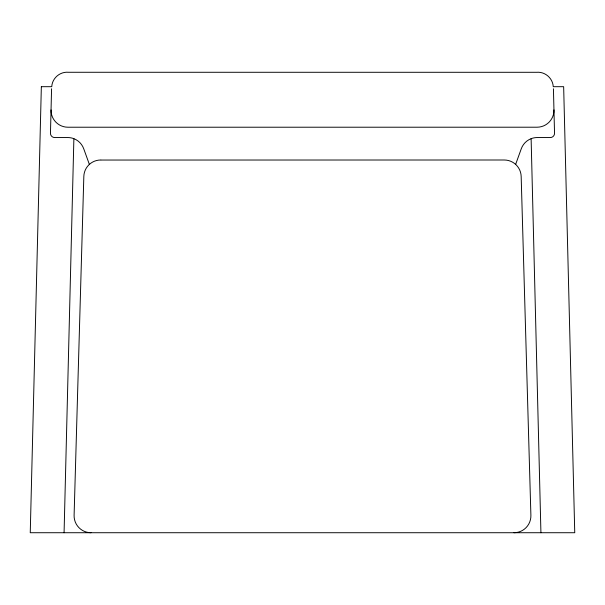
<?xml version="1.0" encoding="UTF-8"?>
<svg xmlns="http://www.w3.org/2000/svg" width="605" height="605" viewBox="0 0 605 605"><rect width="100%" height="100%" fill="white"/><g stroke="black" fill="none" stroke-linecap="round" stroke-linejoin="round"><path stroke-width="0.91" d="M51.569 88.761L50.465 133.221A4.227 4.227 0 0 0 54.684 137.554L67.805 137.554A16.91 16.91 0 0 1 73.47 138.53L73.878 138.681A16.91 16.91 0 0 1 83.74 148.8L89.366 164.394M64.077 532.725L73.878 138.681M515.634 164.394L521.26 148.8A16.91 16.91 0 0 1 531.122 138.681L531.53 138.53A16.91 16.91 0 0 1 537.195 137.554L550.316 137.554A4.227 4.227 0 0 0 554.535 133.221L553.431 88.784M101.111 160.045L504.26 160A16.91 16.91 0 0 1 521.17 176.426L530.895 515.331A16.91 16.91 0 0 1 513.993 532.725M531.122 138.681L540.923 532.725M91.007 532.725A16.91 16.91 0 0 1 74.105 515.331L83.83 176.426A16.91 16.91 0 0 1 100.74 160M51.039 109.898A16.91 16.91 0 0 0 67.949 127.224L537.058 127.209A16.91 16.91 0 0 0 553.961 109.876M41.344 86.689L30.25 532.725L574.75 532.725L563.656 86.689L553.25 86.689C552.788 78.166 545.022 71.481 536.529 72.297L68.471 72.275C59.971 71.458 52.196 78.158 51.75 86.689L41.344 86.689"/></g></svg>
